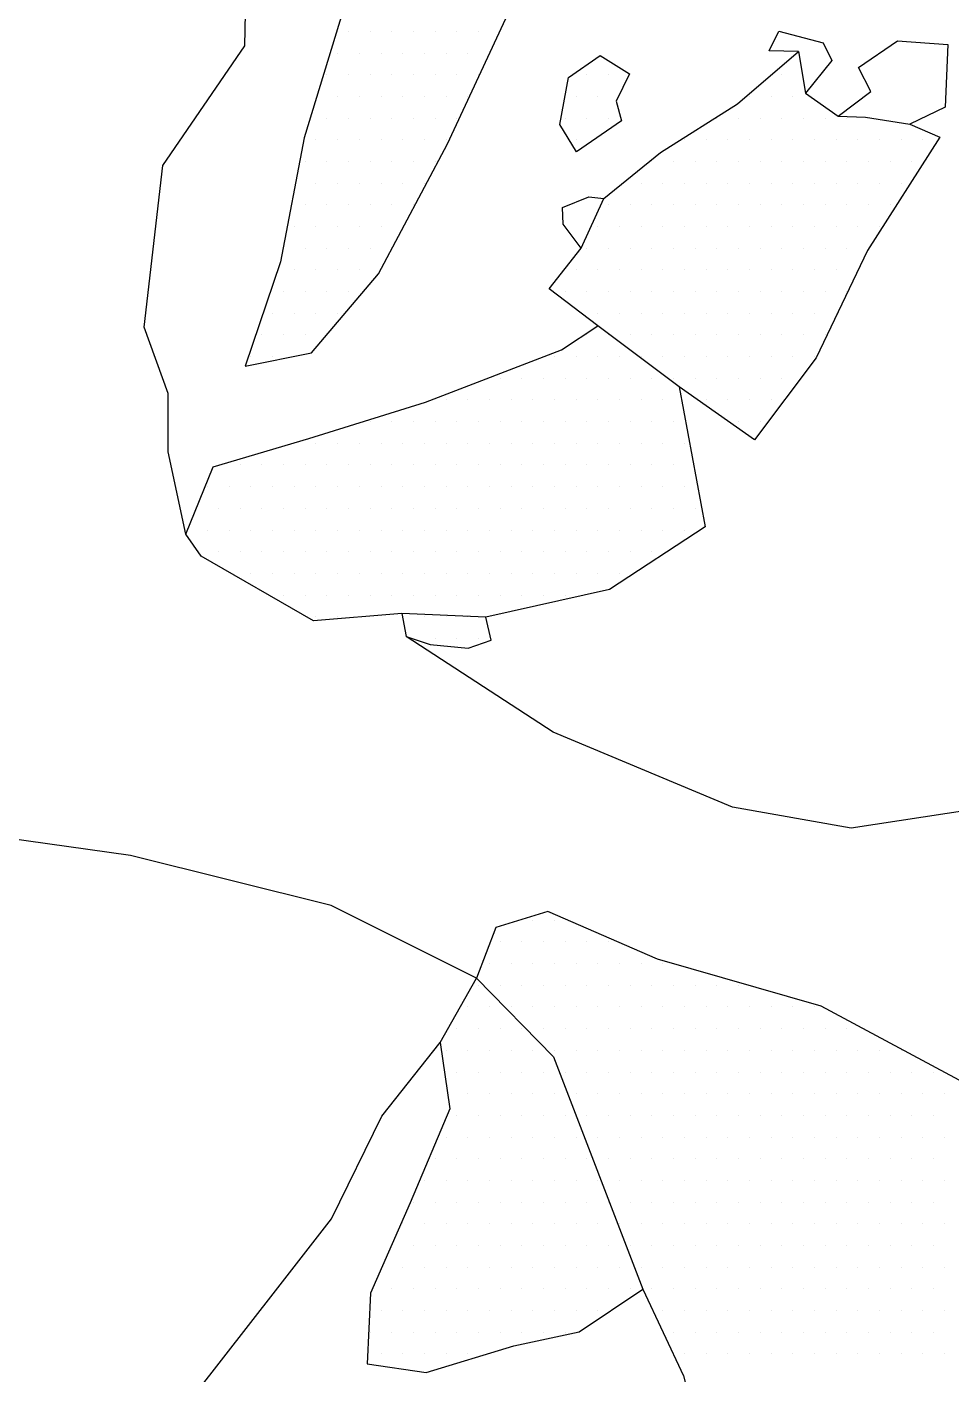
# Model space of a CAD drawing. Header units: metres. Extents: x -1264 to -948, y -1229 to -834.
# Drawn here: x -1159.2 to -1105.9, y -1068.7 to -991 of the extents above; entities that cross this region are included whole.
import ezdxf

# ---------------------------------------------------------------- set-up
doc = ezdxf.new("R2010")
doc.units = ezdxf.units.M
doc.header["$LTSCALE"] = 25
doc.header["$MEASUREMENT"] = 0
doc.layers.get('0').update_dxf_attribs({"linetype": 'CONTINUOUS'})
for name, color, linetype in [('BEFUND', 1, 'CONTINUOUS'), ('STEINE', 4, 'CONTINUOUS'), ('STEINESCHRAFF', 4, 'CONTINUOUS')]:
    doc.layers.add(name, color=color, linetype=linetype)

# ---------------------------------------------------------------- blocks, each defined once
blk = doc.blocks.new('*X3')
at = {"color": 0}
for p, q in [((-1130, -1042.5), (-1130, -1042.5)), ((-1128.75, -1042.5), (-1128.75, -1042.5)), ((-1131.875, -1043.75), (-1131.875, -1043.75)), ((-1130.625, -1043.75), (-1130.625, -1043.75)), ((-1129.375, -1043.75), (-1129.375, -1043.75)), ((-1128.125, -1043.75), (-1128.125, -1043.75)), ((-1126.875, -1043.75), (-1126.875, -1043.75)), ((-1125.625, -1043.75), (-1125.625, -1043.75)), ((-1132.5, -1045), (-1132.5, -1045)), ((-1131.25, -1045), (-1131.25, -1045)), ((-1130, -1045), (-1130, -1045)), ((-1128.75, -1045), (-1128.75, -1045)), ((-1127.5, -1045), (-1127.5, -1045)), ((-1126.25, -1045), (-1126.25, -1045)), ((-1125, -1045), (-1125, -1045)), ((-1123.75, -1045), (-1123.75, -1045)), ((-1122.5, -1045), (-1122.5, -1045)), ((-1133.125, -1046.25), (-1133.125, -1046.25)), ((-1131.875, -1046.25), (-1131.875, -1046.25)), ((-1130.625, -1046.25), (-1130.625, -1046.25)), ((-1129.375, -1046.25), (-1129.375, -1046.25)), ((-1128.125, -1046.25), (-1128.125, -1046.25)), ((-1126.875, -1046.25), (-1126.875, -1046.25)), ((-1125.625, -1046.25), (-1125.625, -1046.25)), ((-1124.375, -1046.25), (-1124.375, -1046.25)), ((-1123.125, -1046.25), (-1123.125, -1046.25)), ((-1121.875, -1046.25), (-1121.875, -1046.25)), ((-1120.625, -1046.25), (-1120.625, -1046.25)), ((-1119.375, -1046.25), (-1119.375, -1046.25)), ((-1118.125, -1046.25), (-1118.125, -1046.25)), ((-1133.75, -1047.5), (-1133.75, -1047.5)), ((-1132.5, -1047.5), (-1132.5, -1047.5)), ((-1131.25, -1047.5), (-1131.25, -1047.5)), ((-1130, -1047.5), (-1130, -1047.5)), ((-1128.75, -1047.5), (-1128.75, -1047.5)), ((-1127.5, -1047.5), (-1127.5, -1047.5)), ((-1126.25, -1047.5), (-1126.25, -1047.5)), ((-1125, -1047.5), (-1125, -1047.5)), ((-1123.75, -1047.5), (-1123.75, -1047.5)), ((-1122.5, -1047.5), (-1122.5, -1047.5)), ((-1121.25, -1047.5), (-1121.25, -1047.5)), ((-1120, -1047.5), (-1120, -1047.5)), ((-1118.75, -1047.5), (-1118.75, -1047.5)), ((-1117.5, -1047.5), (-1117.5, -1047.5)), ((-1116.25, -1047.5), (-1116.25, -1047.5)), ((-1115, -1047.5), (-1115, -1047.5)), ((-1113.75, -1047.5), (-1113.75, -1047.5)), ((-1134.375, -1048.75), (-1134.375, -1048.75)), ((-1133.125, -1048.75), (-1133.125, -1048.75)), ((-1131.875, -1048.75), (-1131.875, -1048.75)), ((-1130.625, -1048.75), (-1130.625, -1048.75)), ((-1129.375, -1048.75), (-1129.375, -1048.75)), ((-1128.125, -1048.75), (-1128.125, -1048.75)), ((-1126.875, -1048.75), (-1126.875, -1048.75)), ((-1125.625, -1048.75), (-1125.625, -1048.75)), ((-1124.375, -1048.75), (-1124.375, -1048.75)), ((-1123.125, -1048.75), (-1123.125, -1048.75)), ((-1121.875, -1048.75), (-1121.875, -1048.75)), ((-1120.625, -1048.75), (-1120.625, -1048.75)), ((-1119.375, -1048.75), (-1119.375, -1048.75)), ((-1118.125, -1048.75), (-1118.125, -1048.75)), ((-1116.875, -1048.75), (-1116.875, -1048.75)), ((-1115.625, -1048.75), (-1115.625, -1048.75)), ((-1114.375, -1048.75), (-1114.375, -1048.75)), ((-1113.125, -1048.75), (-1113.125, -1048.75)), ((-1111.875, -1048.75), (-1111.875, -1048.75)), ((-1135, -1050), (-1135, -1050)), ((-1133.75, -1050), (-1133.75, -1050)), ((-1132.5, -1050), (-1132.5, -1050)), ((-1131.25, -1050), (-1131.25, -1050)), ((-1130, -1050), (-1130, -1050)), ((-1128.75, -1050), (-1128.75, -1050)), ((-1127.5, -1050), (-1127.5, -1050)), ((-1126.25, -1050), (-1126.25, -1050)), ((-1125, -1050), (-1125, -1050)), ((-1123.75, -1050), (-1123.75, -1050)), ((-1122.5, -1050), (-1122.5, -1050)), ((-1121.25, -1050), (-1121.25, -1050)), ((-1120, -1050), (-1120, -1050)), ((-1118.75, -1050), (-1118.75, -1050)), ((-1117.5, -1050), (-1117.5, -1050)), ((-1116.25, -1050), (-1116.25, -1050)), ((-1115, -1050), (-1115, -1050)), ((-1113.75, -1050), (-1113.75, -1050)), ((-1112.5, -1050), (-1112.5, -1050)), ((-1111.25, -1050), (-1111.25, -1050)), ((-1110, -1050), (-1110, -1050)), ((-1108.75, -1050), (-1108.75, -1050)), ((-1134.375, -1051.25), (-1134.375, -1051.25)), ((-1133.125, -1051.25), (-1133.125, -1051.25)), ((-1131.875, -1051.25), (-1131.875, -1051.25)), ((-1130.625, -1051.25), (-1130.625, -1051.25)), ((-1129.375, -1051.25), (-1129.375, -1051.25)), ((-1128.125, -1051.25), (-1128.125, -1051.25)), ((-1126.875, -1051.25), (-1126.875, -1051.25)), ((-1125.625, -1051.25), (-1125.625, -1051.25)), ((-1124.375, -1051.25), (-1124.375, -1051.25)), ((-1123.125, -1051.25), (-1123.125, -1051.25)), ((-1121.875, -1051.25), (-1121.875, -1051.25)), ((-1120.625, -1051.25), (-1120.625, -1051.25)), ((-1119.375, -1051.25), (-1119.375, -1051.25)), ((-1118.125, -1051.25), (-1118.125, -1051.25)), ((-1116.875, -1051.25), (-1116.875, -1051.25)), ((-1115.625, -1051.25), (-1115.625, -1051.25)), ((-1114.375, -1051.25), (-1114.375, -1051.25)), ((-1113.125, -1051.25), (-1113.125, -1051.25)), ((-1111.875, -1051.25), (-1111.875, -1051.25)), ((-1110.625, -1051.25), (-1110.625, -1051.25)), ((-1109.375, -1051.25), (-1109.375, -1051.25)), ((-1108.125, -1051.25), (-1108.125, -1051.25)), ((-1106.875, -1051.25), (-1106.875, -1051.25)), ((-1133.75, -1052.5), (-1133.75, -1052.5)), ((-1132.5, -1052.5), (-1132.5, -1052.5)), ((-1131.25, -1052.5), (-1131.25, -1052.5)), ((-1130, -1052.5), (-1130, -1052.5)), ((-1128.75, -1052.5), (-1128.75, -1052.5)), ((-1127.5, -1052.5), (-1127.5, -1052.5)), ((-1126.25, -1052.5), (-1126.25, -1052.5)), ((-1125, -1052.5), (-1125, -1052.5)), ((-1123.75, -1052.5), (-1123.75, -1052.5)), ((-1122.5, -1052.5), (-1122.5, -1052.5)), ((-1121.25, -1052.5), (-1121.25, -1052.5)), ((-1120, -1052.5), (-1120, -1052.5)), ((-1118.75, -1052.5), (-1118.75, -1052.5)), ((-1117.5, -1052.5), (-1117.5, -1052.5)), ((-1116.25, -1052.5), (-1116.25, -1052.5)), ((-1115, -1052.5), (-1115, -1052.5)), ((-1113.75, -1052.5), (-1113.75, -1052.5)), ((-1112.5, -1052.5), (-1112.5, -1052.5)), ((-1111.25, -1052.5), (-1111.25, -1052.5)), ((-1110, -1052.5), (-1110, -1052.5)), ((-1108.75, -1052.5), (-1108.75, -1052.5)), ((-1107.5, -1052.5), (-1107.5, -1052.5)), ((-1106.25, -1052.5), (-1106.25, -1052.5)), ((-1134.375, -1053.75), (-1134.375, -1053.75)), ((-1133.125, -1053.75), (-1133.125, -1053.75)), ((-1131.875, -1053.75), (-1131.875, -1053.75)), ((-1130.625, -1053.75), (-1130.625, -1053.75)), ((-1129.375, -1053.75), (-1129.375, -1053.75)), ((-1128.125, -1053.75), (-1128.125, -1053.75)), ((-1126.875, -1053.75), (-1126.875, -1053.75)), ((-1125.625, -1053.75), (-1125.625, -1053.75)), ((-1124.375, -1053.75), (-1124.375, -1053.75)), ((-1123.125, -1053.75), (-1123.125, -1053.75)), ((-1121.875, -1053.75), (-1121.875, -1053.75)), ((-1120.625, -1053.75), (-1120.625, -1053.75)), ((-1119.375, -1053.75), (-1119.375, -1053.75)), ((-1118.125, -1053.75), (-1118.125, -1053.75)), ((-1116.875, -1053.75), (-1116.875, -1053.75)), ((-1115.625, -1053.75), (-1115.625, -1053.75)), ((-1114.375, -1053.75), (-1114.375, -1053.75)), ((-1113.125, -1053.75), (-1113.125, -1053.75)), ((-1111.875, -1053.75), (-1111.875, -1053.75)), ((-1110.625, -1053.75), (-1110.625, -1053.75)), ((-1109.375, -1053.75), (-1109.375, -1053.75)), ((-1108.125, -1053.75), (-1108.125, -1053.75)), ((-1106.875, -1053.75), (-1106.875, -1053.75)), ((-1135, -1055), (-1135, -1055)), ((-1133.75, -1055), (-1133.75, -1055)), ((-1132.5, -1055), (-1132.5, -1055)), ((-1131.25, -1055), (-1131.25, -1055)), ((-1130, -1055), (-1130, -1055)), ((-1128.75, -1055), (-1128.75, -1055)), ((-1127.5, -1055), (-1127.5, -1055)), ((-1126.25, -1055), (-1126.25, -1055)), ((-1125, -1055), (-1125, -1055)), ((-1123.75, -1055), (-1123.75, -1055)), ((-1122.5, -1055), (-1122.5, -1055)), ((-1121.25, -1055), (-1121.25, -1055)), ((-1120, -1055), (-1120, -1055)), ((-1118.75, -1055), (-1118.75, -1055)), ((-1117.5, -1055), (-1117.5, -1055)), ((-1116.25, -1055), (-1116.25, -1055)), ((-1115, -1055), (-1115, -1055)), ((-1113.75, -1055), (-1113.75, -1055)), ((-1112.5, -1055), (-1112.5, -1055)), ((-1111.25, -1055), (-1111.25, -1055)), ((-1110, -1055), (-1110, -1055)), ((-1108.75, -1055), (-1108.75, -1055)), ((-1107.5, -1055), (-1107.5, -1055)), ((-1106.25, -1055), (-1106.25, -1055)), ((-1135.625, -1056.25), (-1135.625, -1056.25)), ((-1134.375, -1056.25), (-1134.375, -1056.25)), ((-1133.125, -1056.25), (-1133.125, -1056.25)), ((-1131.875, -1056.25), (-1131.875, -1056.25)), ((-1130.625, -1056.25), (-1130.625, -1056.25)), ((-1129.375, -1056.25), (-1129.375, -1056.25)), ((-1128.125, -1056.25), (-1128.125, -1056.25)), ((-1126.875, -1056.25), (-1126.875, -1056.25)), ((-1125.625, -1056.25), (-1125.625, -1056.25)), ((-1124.375, -1056.25), (-1124.375, -1056.25)), ((-1123.125, -1056.25), (-1123.125, -1056.25)), ((-1121.875, -1056.25), (-1121.875, -1056.25)), ((-1120.625, -1056.25), (-1120.625, -1056.25)), ((-1119.375, -1056.25), (-1119.375, -1056.25)), ((-1118.125, -1056.25), (-1118.125, -1056.25)), ((-1116.875, -1056.25), (-1116.875, -1056.25)), ((-1115.625, -1056.25), (-1115.625, -1056.25)), ((-1114.375, -1056.25), (-1114.375, -1056.25)), ((-1113.125, -1056.25), (-1113.125, -1056.25)), ((-1111.875, -1056.25), (-1111.875, -1056.25)), ((-1110.625, -1056.25), (-1110.625, -1056.25)), ((-1109.375, -1056.25), (-1109.375, -1056.25)), ((-1108.125, -1056.25), (-1108.125, -1056.25)), ((-1106.875, -1056.25), (-1106.875, -1056.25)), ((-1136.25, -1057.5), (-1136.25, -1057.5)), ((-1135, -1057.5), (-1135, -1057.5)), ((-1133.75, -1057.5), (-1133.75, -1057.5)), ((-1132.5, -1057.5), (-1132.5, -1057.5)), ((-1131.25, -1057.5), (-1131.25, -1057.5)), ((-1130, -1057.5), (-1130, -1057.5)), ((-1128.75, -1057.5), (-1128.75, -1057.5)), ((-1127.5, -1057.5), (-1127.5, -1057.5)), ((-1126.25, -1057.5), (-1126.25, -1057.5)), ((-1125, -1057.5), (-1125, -1057.5)), ((-1123.75, -1057.5), (-1123.75, -1057.5)), ((-1122.5, -1057.5), (-1122.5, -1057.5)), ((-1121.25, -1057.5), (-1121.25, -1057.5)), ((-1120, -1057.5), (-1120, -1057.5)), ((-1118.75, -1057.5), (-1118.75, -1057.5)), ((-1117.5, -1057.5), (-1117.5, -1057.5)), ((-1116.25, -1057.5), (-1116.25, -1057.5)), ((-1115, -1057.5), (-1115, -1057.5)), ((-1113.75, -1057.5), (-1113.75, -1057.5)), ((-1112.5, -1057.5), (-1112.5, -1057.5)), ((-1111.25, -1057.5), (-1111.25, -1057.5)), ((-1110, -1057.5), (-1110, -1057.5)), ((-1108.75, -1057.5), (-1108.75, -1057.5)), ((-1107.5, -1057.5), (-1107.5, -1057.5)), ((-1106.25, -1057.5), (-1106.25, -1057.5)), ((-1136.875, -1058.75), (-1136.875, -1058.75)), ((-1135.625, -1058.75), (-1135.625, -1058.75)), ((-1134.375, -1058.75), (-1134.375, -1058.75)), ((-1133.125, -1058.75), (-1133.125, -1058.75)), ((-1131.875, -1058.75), (-1131.875, -1058.75)), ((-1130.625, -1058.75), (-1130.625, -1058.75)), ((-1129.375, -1058.75), (-1129.375, -1058.75)), ((-1128.125, -1058.75), (-1128.125, -1058.75)), ((-1126.875, -1058.75), (-1126.875, -1058.75)), ((-1125.625, -1058.75), (-1125.625, -1058.75)), ((-1124.375, -1058.75), (-1124.375, -1058.75)), ((-1123.125, -1058.75), (-1123.125, -1058.75)), ((-1121.875, -1058.75), (-1121.875, -1058.75)), ((-1120.625, -1058.75), (-1120.625, -1058.75)), ((-1119.375, -1058.75), (-1119.375, -1058.75)), ((-1118.125, -1058.75), (-1118.125, -1058.75)), ((-1116.875, -1058.75), (-1116.875, -1058.75)), ((-1115.625, -1058.75), (-1115.625, -1058.75)), ((-1114.375, -1058.75), (-1114.375, -1058.75)), ((-1113.125, -1058.75), (-1113.125, -1058.75)), ((-1111.875, -1058.75), (-1111.875, -1058.75)), ((-1110.625, -1058.75), (-1110.625, -1058.75)), ((-1109.375, -1058.75), (-1109.375, -1058.75)), ((-1108.125, -1058.75), (-1108.125, -1058.75)), ((-1106.875, -1058.75), (-1106.875, -1058.75)), ((-1137.5, -1060), (-1137.5, -1060)), ((-1136.25, -1060), (-1136.25, -1060)), ((-1135, -1060), (-1135, -1060)), ((-1133.75, -1060), (-1133.75, -1060)), ((-1132.5, -1060), (-1132.5, -1060)), ((-1131.25, -1060), (-1131.25, -1060)), ((-1130, -1060), (-1130, -1060)), ((-1128.75, -1060), (-1128.75, -1060)), ((-1127.5, -1060), (-1127.5, -1060)), ((-1126.25, -1060), (-1126.25, -1060)), ((-1125, -1060), (-1125, -1060)), ((-1123.75, -1060), (-1123.75, -1060)), ((-1122.5, -1060), (-1122.5, -1060)), ((-1121.25, -1060), (-1121.25, -1060)), ((-1120, -1060), (-1120, -1060)), ((-1118.75, -1060), (-1118.75, -1060)), ((-1117.5, -1060), (-1117.5, -1060)), ((-1116.25, -1060), (-1116.25, -1060)), ((-1115, -1060), (-1115, -1060)), ((-1113.75, -1060), (-1113.75, -1060)), ((-1112.5, -1060), (-1112.5, -1060)), ((-1111.25, -1060), (-1111.25, -1060)), ((-1110, -1060), (-1110, -1060)), ((-1108.75, -1060), (-1108.75, -1060)), ((-1107.5, -1060), (-1107.5, -1060)), ((-1106.25, -1060), (-1106.25, -1060)), ((-1138.125, -1061.25), (-1138.125, -1061.25)), ((-1136.875, -1061.25), (-1136.875, -1061.25)), ((-1135.625, -1061.25), (-1135.625, -1061.25)), ((-1134.375, -1061.25), (-1134.375, -1061.25)), ((-1133.125, -1061.25), (-1133.125, -1061.25)), ((-1131.875, -1061.25), (-1131.875, -1061.25)), ((-1130.625, -1061.25), (-1130.625, -1061.25)), ((-1129.375, -1061.25), (-1129.375, -1061.25)), ((-1128.125, -1061.25), (-1128.125, -1061.25)), ((-1126.875, -1061.25), (-1126.875, -1061.25)), ((-1125.625, -1061.25), (-1125.625, -1061.25)), ((-1124.375, -1061.25), (-1124.375, -1061.25)), ((-1123.125, -1061.25), (-1123.125, -1061.25)), ((-1121.875, -1061.25), (-1121.875, -1061.25)), ((-1120.625, -1061.25), (-1120.625, -1061.25)), ((-1119.375, -1061.25), (-1119.375, -1061.25)), ((-1118.125, -1061.25), (-1118.125, -1061.25)), ((-1116.875, -1061.25), (-1116.875, -1061.25)), ((-1115.625, -1061.25), (-1115.625, -1061.25)), ((-1114.375, -1061.25), (-1114.375, -1061.25)), ((-1113.125, -1061.25), (-1113.125, -1061.25)), ((-1111.875, -1061.25), (-1111.875, -1061.25)), ((-1110.625, -1061.25), (-1110.625, -1061.25)), ((-1109.375, -1061.25), (-1109.375, -1061.25)), ((-1108.125, -1061.25), (-1108.125, -1061.25)), ((-1106.875, -1061.25), (-1106.875, -1061.25)), ((-1137.5, -1062.5), (-1137.5, -1062.5)), ((-1136.25, -1062.5), (-1136.25, -1062.5)), ((-1135, -1062.5), (-1135, -1062.5)), ((-1133.75, -1062.5), (-1133.75, -1062.5)), ((-1132.5, -1062.5), (-1132.5, -1062.5)), ((-1131.25, -1062.5), (-1131.25, -1062.5)), ((-1130, -1062.5), (-1130, -1062.5)), ((-1128.75, -1062.5), (-1128.75, -1062.5)), ((-1127.5, -1062.5), (-1127.5, -1062.5)), ((-1126.25, -1062.5), (-1126.25, -1062.5)), ((-1125, -1062.5), (-1125, -1062.5)), ((-1123.75, -1062.5), (-1123.75, -1062.5)), ((-1122.5, -1062.5), (-1122.5, -1062.5)), ((-1121.25, -1062.5), (-1121.25, -1062.5)), ((-1120, -1062.5), (-1120, -1062.5)), ((-1118.75, -1062.5), (-1118.75, -1062.5)), ((-1117.5, -1062.5), (-1117.5, -1062.5)), ((-1116.25, -1062.5), (-1116.25, -1062.5)), ((-1115, -1062.5), (-1115, -1062.5)), ((-1113.75, -1062.5), (-1113.75, -1062.5)), ((-1112.5, -1062.5), (-1112.5, -1062.5)), ((-1111.25, -1062.5), (-1111.25, -1062.5)), ((-1110, -1062.5), (-1110, -1062.5)), ((-1108.75, -1062.5), (-1108.75, -1062.5)), ((-1107.5, -1062.5), (-1107.5, -1062.5)), ((-1106.25, -1062.5), (-1106.25, -1062.5)), ((-1138.125, -1063.75), (-1138.125, -1063.75)), ((-1136.875, -1063.75), (-1136.875, -1063.75)), ((-1135.625, -1063.75), (-1135.625, -1063.75)), ((-1134.375, -1063.75), (-1134.375, -1063.75)), ((-1133.125, -1063.75), (-1133.125, -1063.75)), ((-1131.875, -1063.75), (-1131.875, -1063.75)), ((-1130.625, -1063.75), (-1130.625, -1063.75)), ((-1129.375, -1063.75), (-1129.375, -1063.75)), ((-1128.125, -1063.75), (-1128.125, -1063.75)), ((-1126.875, -1063.75), (-1126.875, -1063.75)), ((-1125.625, -1063.75), (-1125.625, -1063.75)), ((-1124.375, -1063.75), (-1124.375, -1063.75)), ((-1123.125, -1063.75), (-1123.125, -1063.75)), ((-1121.875, -1063.75), (-1121.875, -1063.75)), ((-1120.625, -1063.75), (-1120.625, -1063.75)), ((-1119.375, -1063.75), (-1119.375, -1063.75)), ((-1118.125, -1063.75), (-1118.125, -1063.75)), ((-1116.875, -1063.75), (-1116.875, -1063.75)), ((-1115.625, -1063.75), (-1115.625, -1063.75)), ((-1114.375, -1063.75), (-1114.375, -1063.75)), ((-1113.125, -1063.75), (-1113.125, -1063.75)), ((-1111.875, -1063.75), (-1111.875, -1063.75)), ((-1110.625, -1063.75), (-1110.625, -1063.75)), ((-1109.375, -1063.75), (-1109.375, -1063.75)), ((-1108.125, -1063.75), (-1108.125, -1063.75)), ((-1106.875, -1063.75), (-1106.875, -1063.75)), ((-1138.75, -1065), (-1138.75, -1065)), ((-1137.5, -1065), (-1137.5, -1065)), ((-1136.25, -1065), (-1136.25, -1065)), ((-1135, -1065), (-1135, -1065)), ((-1133.75, -1065), (-1133.75, -1065)), ((-1132.5, -1065), (-1132.5, -1065)), ((-1131.25, -1065), (-1131.25, -1065)), ((-1130, -1065), (-1130, -1065)), ((-1128.75, -1065), (-1128.75, -1065)), ((-1127.5, -1065), (-1127.5, -1065)), ((-1126.25, -1065), (-1126.25, -1065)), ((-1122.5, -1065), (-1122.5, -1065)), ((-1121.25, -1065), (-1121.25, -1065)), ((-1120, -1065), (-1120, -1065)), ((-1118.75, -1065), (-1118.75, -1065)), ((-1117.5, -1065), (-1117.5, -1065)), ((-1116.25, -1065), (-1116.25, -1065)), ((-1115, -1065), (-1115, -1065)), ((-1113.75, -1065), (-1113.75, -1065)), ((-1112.5, -1065), (-1112.5, -1065)), ((-1111.25, -1065), (-1111.25, -1065)), ((-1110, -1065), (-1110, -1065)), ((-1108.75, -1065), (-1108.75, -1065)), ((-1107.5, -1065), (-1107.5, -1065)), ((-1106.25, -1065), (-1106.25, -1065)), ((-1139.375, -1066.25), (-1139.375, -1066.25)), ((-1138.125, -1066.25), (-1138.125, -1066.25)), ((-1136.875, -1066.25), (-1136.875, -1066.25)), ((-1135.625, -1066.25), (-1135.625, -1066.25)), ((-1134.375, -1066.25), (-1134.375, -1066.25)), ((-1133.125, -1066.25), (-1133.125, -1066.25)), ((-1131.875, -1066.25), (-1131.875, -1066.25)), ((-1130.625, -1066.25), (-1130.625, -1066.25)), ((-1129.375, -1066.25), (-1129.375, -1066.25)), ((-1128.125, -1066.25), (-1128.125, -1066.25)), ((-1121.875, -1066.25), (-1121.875, -1066.25)), ((-1120.625, -1066.25), (-1120.625, -1066.25)), ((-1119.375, -1066.25), (-1119.375, -1066.25)), ((-1118.125, -1066.25), (-1118.125, -1066.25)), ((-1116.875, -1066.25), (-1116.875, -1066.25)), ((-1115.625, -1066.25), (-1115.625, -1066.25)), ((-1114.375, -1066.25), (-1114.375, -1066.25)), ((-1113.125, -1066.25), (-1113.125, -1066.25)), ((-1111.875, -1066.25), (-1111.875, -1066.25)), ((-1110.625, -1066.25), (-1110.625, -1066.25)), ((-1109.375, -1066.25), (-1109.375, -1066.25)), ((-1108.125, -1066.25), (-1108.125, -1066.25)), ((-1106.875, -1066.25), (-1106.875, -1066.25)), ((-1138.75, -1067.5), (-1138.75, -1067.5)), ((-1137.5, -1067.5), (-1137.5, -1067.5)), ((-1136.25, -1067.5), (-1136.25, -1067.5)), ((-1135, -1067.5), (-1135, -1067.5)), ((-1133.75, -1067.5), (-1133.75, -1067.5)), ((-1121.25, -1067.5), (-1121.25, -1067.5)), ((-1120, -1067.5), (-1120, -1067.5)), ((-1118.75, -1067.5), (-1118.75, -1067.5)), ((-1117.5, -1067.5), (-1117.5, -1067.5)), ((-1116.25, -1067.5), (-1116.25, -1067.5)), ((-1115, -1067.5), (-1115, -1067.5)), ((-1113.75, -1067.5), (-1113.75, -1067.5)), ((-1112.5, -1067.5), (-1112.5, -1067.5)), ((-1111.25, -1067.5), (-1111.25, -1067.5)), ((-1110, -1067.5), (-1110, -1067.5)), ((-1108.75, -1067.5), (-1108.75, -1067.5)), ((-1107.5, -1067.5), (-1107.5, -1067.5)), ((-1106.25, -1067.5), (-1106.25, -1067.5))]:
    blk.add_line(p, q, dxfattribs=at)
blk = doc.blocks.new('*X4')
at = {"color": 0}
for p, q in [((-1140.625, -991.25), (-1140.625, -991.25)), ((-1139.375, -991.25), (-1139.375, -991.25)), ((-1138.125, -991.25), (-1138.125, -991.25)), ((-1136.875, -991.25), (-1136.875, -991.25)), ((-1135.625, -991.25), (-1135.625, -991.25)), ((-1134.375, -991.25), (-1134.375, -991.25)), ((-1133.125, -991.25), (-1133.125, -991.25)), ((-1141.25, -992.5), (-1141.25, -992.5)), ((-1140, -992.5), (-1140, -992.5)), ((-1138.75, -992.5), (-1138.75, -992.5)), ((-1137.5, -992.5), (-1137.5, -992.5)), ((-1136.25, -992.5), (-1136.25, -992.5)), ((-1135, -992.5), (-1135, -992.5)), ((-1133.75, -992.5), (-1133.75, -992.5)), ((-1132.5, -992.5), (-1132.5, -992.5)), ((-1141.875, -993.75), (-1141.875, -993.75)), ((-1140.625, -993.75), (-1140.625, -993.75)), ((-1139.375, -993.75), (-1139.375, -993.75)), ((-1138.125, -993.75), (-1138.125, -993.75)), ((-1136.875, -993.75), (-1136.875, -993.75)), ((-1135.625, -993.75), (-1135.625, -993.75)), ((-1134.375, -993.75), (-1134.375, -993.75)), ((-1133.125, -993.75), (-1133.125, -993.75)), ((-1126.875, -993.75), (-1126.875, -993.75)), ((-1125.625, -993.75), (-1125.625, -993.75)), ((-1115.625, -993.75), (-1115.625, -993.75)), ((-1141.25, -995), (-1141.25, -995)), ((-1140, -995), (-1140, -995)), ((-1138.75, -995), (-1138.75, -995)), ((-1137.5, -995), (-1137.5, -995)), ((-1136.25, -995), (-1136.25, -995)), ((-1135, -995), (-1135, -995)), ((-1133.75, -995), (-1133.75, -995)), ((-1127.5, -995), (-1127.5, -995)), ((-1126.25, -995), (-1126.25, -995)), ((-1117.5, -995), (-1117.5, -995)), ((-1116.25, -995), (-1116.25, -995)), ((-1115, -995), (-1115, -995)), ((-1141.875, -996.25), (-1141.875, -996.25)), ((-1140.625, -996.25), (-1140.625, -996.25)), ((-1139.375, -996.25), (-1139.375, -996.25)), ((-1138.125, -996.25), (-1138.125, -996.25)), ((-1136.875, -996.25), (-1136.875, -996.25)), ((-1135.625, -996.25), (-1135.625, -996.25)), ((-1134.375, -996.25), (-1134.375, -996.25)), ((-1128.125, -996.25), (-1128.125, -996.25)), ((-1126.875, -996.25), (-1126.875, -996.25)), ((-1125.625, -996.25), (-1125.625, -996.25)), ((-1119.375, -996.25), (-1119.375, -996.25)), ((-1118.125, -996.25), (-1118.125, -996.25)), ((-1116.875, -996.25), (-1116.875, -996.25)), ((-1115.625, -996.25), (-1115.625, -996.25)), ((-1114.375, -996.25), (-1114.375, -996.25)), ((-1113.125, -996.25), (-1113.125, -996.25)), ((-1111.875, -996.25), (-1111.875, -996.25)), ((-1110.625, -996.25), (-1110.625, -996.25)), ((-1142.5, -997.5), (-1142.5, -997.5)), ((-1141.25, -997.5), (-1141.25, -997.5)), ((-1140, -997.5), (-1140, -997.5)), ((-1138.75, -997.5), (-1138.75, -997.5)), ((-1137.5, -997.5), (-1137.5, -997.5)), ((-1136.25, -997.5), (-1136.25, -997.5)), ((-1135, -997.5), (-1135, -997.5)), ((-1127.5, -997.5), (-1127.5, -997.5)), ((-1121.25, -997.5), (-1121.25, -997.5)), ((-1120, -997.5), (-1120, -997.5)), ((-1118.75, -997.5), (-1118.75, -997.5)), ((-1117.5, -997.5), (-1117.5, -997.5)), ((-1116.25, -997.5), (-1116.25, -997.5)), ((-1115, -997.5), (-1115, -997.5)), ((-1113.75, -997.5), (-1113.75, -997.5)), ((-1112.5, -997.5), (-1112.5, -997.5)), ((-1111.25, -997.5), (-1111.25, -997.5)), ((-1110, -997.5), (-1110, -997.5)), ((-1108.75, -997.5), (-1108.75, -997.5)), ((-1107.5, -997.5), (-1107.5, -997.5)), ((-1143.125, -998.75), (-1143.125, -998.75)), ((-1141.875, -998.75), (-1141.875, -998.75)), ((-1140.625, -998.75), (-1140.625, -998.75)), ((-1139.375, -998.75), (-1139.375, -998.75)), ((-1138.125, -998.75), (-1138.125, -998.75)), ((-1136.875, -998.75), (-1136.875, -998.75)), ((-1135.625, -998.75), (-1135.625, -998.75)), ((-1123.125, -998.75), (-1123.125, -998.75)), ((-1121.875, -998.75), (-1121.875, -998.75)), ((-1120.625, -998.75), (-1120.625, -998.75)), ((-1119.375, -998.75), (-1119.375, -998.75)), ((-1118.125, -998.75), (-1118.125, -998.75)), ((-1116.875, -998.75), (-1116.875, -998.75)), ((-1115.625, -998.75), (-1115.625, -998.75)), ((-1114.375, -998.75), (-1114.375, -998.75)), ((-1113.125, -998.75), (-1113.125, -998.75)), ((-1111.875, -998.75), (-1111.875, -998.75)), ((-1110.625, -998.75), (-1110.625, -998.75)), ((-1109.375, -998.75), (-1109.375, -998.75)), ((-1108.125, -998.75), (-1108.125, -998.75)), ((-1142.5, -1000), (-1142.5, -1000)), ((-1141.25, -1000), (-1141.25, -1000)), ((-1140, -1000), (-1140, -1000)), ((-1138.75, -1000), (-1138.75, -1000)), ((-1137.5, -1000), (-1137.5, -1000)), ((-1136.25, -1000), (-1136.25, -1000)), ((-1123.75, -1000), (-1123.75, -1000)), ((-1122.5, -1000), (-1122.5, -1000)), ((-1121.25, -1000), (-1121.25, -1000)), ((-1120, -1000), (-1120, -1000)), ((-1118.75, -1000), (-1118.75, -1000)), ((-1117.5, -1000), (-1117.5, -1000)), ((-1116.25, -1000), (-1116.25, -1000)), ((-1115, -1000), (-1115, -1000)), ((-1113.75, -1000), (-1113.75, -1000)), ((-1112.5, -1000), (-1112.5, -1000)), ((-1111.25, -1000), (-1111.25, -1000)), ((-1110, -1000), (-1110, -1000)), ((-1108.75, -1000), (-1108.75, -1000)), ((-1143.125, -1001.25), (-1143.125, -1001.25)), ((-1141.875, -1001.25), (-1141.875, -1001.25)), ((-1140.625, -1001.25), (-1140.625, -1001.25)), ((-1139.375, -1001.25), (-1139.375, -1001.25)), ((-1138.125, -1001.25), (-1138.125, -1001.25)), ((-1136.875, -1001.25), (-1136.875, -1001.25)), ((-1125.625, -1001.25), (-1125.625, -1001.25)), ((-1124.375, -1001.25), (-1124.375, -1001.25)), ((-1123.125, -1001.25), (-1123.125, -1001.25)), ((-1121.875, -1001.25), (-1121.875, -1001.25)), ((-1120.625, -1001.25), (-1120.625, -1001.25)), ((-1119.375, -1001.25), (-1119.375, -1001.25)), ((-1118.125, -1001.25), (-1118.125, -1001.25)), ((-1116.875, -1001.25), (-1116.875, -1001.25)), ((-1115.625, -1001.25), (-1115.625, -1001.25)), ((-1114.375, -1001.25), (-1114.375, -1001.25)), ((-1113.125, -1001.25), (-1113.125, -1001.25)), ((-1111.875, -1001.25), (-1111.875, -1001.25)), ((-1110.625, -1001.25), (-1110.625, -1001.25)), ((-1109.375, -1001.25), (-1109.375, -1001.25)), ((-1143.75, -1002.5), (-1143.75, -1002.5)), ((-1142.5, -1002.5), (-1142.5, -1002.5)), ((-1141.25, -1002.5), (-1141.25, -1002.5)), ((-1140, -1002.5), (-1140, -1002.5)), ((-1138.75, -1002.5), (-1138.75, -1002.5)), ((-1137.5, -1002.5), (-1137.5, -1002.5)), ((-1126.25, -1002.5), (-1126.25, -1002.5)), ((-1125, -1002.5), (-1125, -1002.5)), ((-1123.75, -1002.5), (-1123.75, -1002.5)), ((-1122.5, -1002.5), (-1122.5, -1002.5)), ((-1121.25, -1002.5), (-1121.25, -1002.5)), ((-1120, -1002.5), (-1120, -1002.5)), ((-1118.75, -1002.5), (-1118.75, -1002.5)), ((-1117.5, -1002.5), (-1117.5, -1002.5)), ((-1116.25, -1002.5), (-1116.25, -1002.5)), ((-1115, -1002.5), (-1115, -1002.5)), ((-1113.75, -1002.5), (-1113.75, -1002.5)), ((-1112.5, -1002.5), (-1112.5, -1002.5)), ((-1111.25, -1002.5), (-1111.25, -1002.5)), ((-1110, -1002.5), (-1110, -1002.5)), ((-1144.375, -1003.75), (-1144.375, -1003.75)), ((-1143.125, -1003.75), (-1143.125, -1003.75)), ((-1141.875, -1003.75), (-1141.875, -1003.75)), ((-1140.625, -1003.75), (-1140.625, -1003.75)), ((-1139.375, -1003.75), (-1139.375, -1003.75)), ((-1138.125, -1003.75), (-1138.125, -1003.75)), ((-1126.875, -1003.75), (-1126.875, -1003.75)), ((-1125.625, -1003.75), (-1125.625, -1003.75)), ((-1124.375, -1003.75), (-1124.375, -1003.75)), ((-1123.125, -1003.75), (-1123.125, -1003.75)), ((-1121.875, -1003.75), (-1121.875, -1003.75)), ((-1120.625, -1003.75), (-1120.625, -1003.75)), ((-1119.375, -1003.75), (-1119.375, -1003.75)), ((-1118.125, -1003.75), (-1118.125, -1003.75)), ((-1116.875, -1003.75), (-1116.875, -1003.75)), ((-1115.625, -1003.75), (-1115.625, -1003.75)), ((-1114.375, -1003.75), (-1114.375, -1003.75)), ((-1113.125, -1003.75), (-1113.125, -1003.75)), ((-1111.875, -1003.75), (-1111.875, -1003.75)), ((-1110.625, -1003.75), (-1110.625, -1003.75)), ((-1143.75, -1005), (-1143.75, -1005)), ((-1142.5, -1005), (-1142.5, -1005)), ((-1141.25, -1005), (-1141.25, -1005)), ((-1140, -1005), (-1140, -1005)), ((-1127.5, -1005), (-1127.5, -1005)), ((-1126.25, -1005), (-1126.25, -1005)), ((-1125, -1005), (-1125, -1005)), ((-1123.75, -1005), (-1123.75, -1005)), ((-1122.5, -1005), (-1122.5, -1005)), ((-1121.25, -1005), (-1121.25, -1005)), ((-1120, -1005), (-1120, -1005)), ((-1118.75, -1005), (-1118.75, -1005)), ((-1117.5, -1005), (-1117.5, -1005)), ((-1116.25, -1005), (-1116.25, -1005)), ((-1115, -1005), (-1115, -1005)), ((-1113.75, -1005), (-1113.75, -1005)), ((-1112.5, -1005), (-1112.5, -1005)), ((-1111.25, -1005), (-1111.25, -1005)), ((-1144.375, -1006.25), (-1144.375, -1006.25)), ((-1143.125, -1006.25), (-1143.125, -1006.25)), ((-1141.875, -1006.25), (-1141.875, -1006.25)), ((-1140.625, -1006.25), (-1140.625, -1006.25)), ((-1128.125, -1006.25), (-1128.125, -1006.25)), ((-1126.875, -1006.25), (-1126.875, -1006.25)), ((-1125.625, -1006.25), (-1125.625, -1006.25)), ((-1124.375, -1006.25), (-1124.375, -1006.25)), ((-1123.125, -1006.25), (-1123.125, -1006.25)), ((-1121.875, -1006.25), (-1121.875, -1006.25)), ((-1120.625, -1006.25), (-1120.625, -1006.25)), ((-1119.375, -1006.25), (-1119.375, -1006.25)), ((-1118.125, -1006.25), (-1118.125, -1006.25)), ((-1116.875, -1006.25), (-1116.875, -1006.25)), ((-1115.625, -1006.25), (-1115.625, -1006.25)), ((-1114.375, -1006.25), (-1114.375, -1006.25)), ((-1113.125, -1006.25), (-1113.125, -1006.25)), ((-1111.875, -1006.25), (-1111.875, -1006.25)), ((-1145, -1007.5), (-1145, -1007.5)), ((-1143.75, -1007.5), (-1143.75, -1007.5)), ((-1142.5, -1007.5), (-1142.5, -1007.5)), ((-1141.25, -1007.5), (-1141.25, -1007.5)), ((-1126.25, -1007.5), (-1126.25, -1007.5)), ((-1125, -1007.5), (-1125, -1007.5)), ((-1123.75, -1007.5), (-1123.75, -1007.5)), ((-1122.5, -1007.5), (-1122.5, -1007.5)), ((-1121.25, -1007.5), (-1121.25, -1007.5)), ((-1120, -1007.5), (-1120, -1007.5)), ((-1118.75, -1007.5), (-1118.75, -1007.5)), ((-1117.5, -1007.5), (-1117.5, -1007.5)), ((-1116.25, -1007.5), (-1116.25, -1007.5)), ((-1115, -1007.5), (-1115, -1007.5)), ((-1113.75, -1007.5), (-1113.75, -1007.5)), ((-1112.5, -1007.5), (-1112.5, -1007.5)), ((-1145.625, -1008.75), (-1145.625, -1008.75)), ((-1144.375, -1008.75), (-1144.375, -1008.75)), ((-1143.125, -1008.75), (-1143.125, -1008.75)), ((-1126.875, -1008.75), (-1126.875, -1008.75)), ((-1125.625, -1008.75), (-1125.625, -1008.75)), ((-1124.375, -1008.75), (-1124.375, -1008.75)), ((-1123.125, -1008.75), (-1123.125, -1008.75)), ((-1121.875, -1008.75), (-1121.875, -1008.75)), ((-1120.625, -1008.75), (-1120.625, -1008.75)), ((-1119.375, -1008.75), (-1119.375, -1008.75)), ((-1118.125, -1008.75), (-1118.125, -1008.75)), ((-1116.875, -1008.75), (-1116.875, -1008.75)), ((-1115.625, -1008.75), (-1115.625, -1008.75)), ((-1114.375, -1008.75), (-1114.375, -1008.75)), ((-1113.125, -1008.75), (-1113.125, -1008.75)), ((-1146.25, -1010), (-1146.25, -1010)), ((-1145, -1010), (-1145, -1010)), ((-1128.75, -1010), (-1128.75, -1010)), ((-1127.5, -1010), (-1127.5, -1010)), ((-1126.25, -1010), (-1126.25, -1010)), ((-1125, -1010), (-1125, -1010)), ((-1123.75, -1010), (-1123.75, -1010)), ((-1122.5, -1010), (-1122.5, -1010)), ((-1121.25, -1010), (-1121.25, -1010)), ((-1120, -1010), (-1120, -1010)), ((-1118.75, -1010), (-1118.75, -1010)), ((-1117.5, -1010), (-1117.5, -1010)), ((-1116.25, -1010), (-1116.25, -1010)), ((-1115, -1010), (-1115, -1010)), ((-1113.75, -1010), (-1113.75, -1010)), ((-1131.875, -1011.25), (-1131.875, -1011.25)), ((-1130.625, -1011.25), (-1130.625, -1011.25)), ((-1129.375, -1011.25), (-1129.375, -1011.25)), ((-1128.125, -1011.25), (-1128.125, -1011.25)), ((-1126.875, -1011.25), (-1126.875, -1011.25)), ((-1125.625, -1011.25), (-1125.625, -1011.25)), ((-1124.375, -1011.25), (-1124.375, -1011.25)), ((-1123.125, -1011.25), (-1123.125, -1011.25)), ((-1121.875, -1011.25), (-1121.875, -1011.25)), ((-1120.625, -1011.25), (-1120.625, -1011.25)), ((-1119.375, -1011.25), (-1119.375, -1011.25)), ((-1118.125, -1011.25), (-1118.125, -1011.25)), ((-1116.875, -1011.25), (-1116.875, -1011.25)), ((-1115.625, -1011.25), (-1115.625, -1011.25)), ((-1135, -1012.5), (-1135, -1012.5)), ((-1133.75, -1012.5), (-1133.75, -1012.5)), ((-1132.5, -1012.5), (-1132.5, -1012.5)), ((-1131.25, -1012.5), (-1131.25, -1012.5)), ((-1130, -1012.5), (-1130, -1012.5)), ((-1128.75, -1012.5), (-1128.75, -1012.5)), ((-1127.5, -1012.5), (-1127.5, -1012.5)), ((-1126.25, -1012.5), (-1126.25, -1012.5)), ((-1125, -1012.5), (-1125, -1012.5)), ((-1123.75, -1012.5), (-1123.75, -1012.5)), ((-1122.5, -1012.5), (-1122.5, -1012.5)), ((-1120, -1012.5), (-1120, -1012.5)), ((-1118.75, -1012.5), (-1118.75, -1012.5)), ((-1117.5, -1012.5), (-1117.5, -1012.5)), ((-1116.25, -1012.5), (-1116.25, -1012.5)), ((-1139.375, -1013.75), (-1139.375, -1013.75)), ((-1138.125, -1013.75), (-1138.125, -1013.75)), ((-1136.875, -1013.75), (-1136.875, -1013.75)), ((-1135.625, -1013.75), (-1135.625, -1013.75)), ((-1134.375, -1013.75), (-1134.375, -1013.75)), ((-1133.125, -1013.75), (-1133.125, -1013.75)), ((-1131.875, -1013.75), (-1131.875, -1013.75)), ((-1130.625, -1013.75), (-1130.625, -1013.75)), ((-1129.375, -1013.75), (-1129.375, -1013.75)), ((-1128.125, -1013.75), (-1128.125, -1013.75)), ((-1126.875, -1013.75), (-1126.875, -1013.75)), ((-1125.625, -1013.75), (-1125.625, -1013.75)), ((-1124.375, -1013.75), (-1124.375, -1013.75)), ((-1123.125, -1013.75), (-1123.125, -1013.75)), ((-1121.875, -1013.75), (-1121.875, -1013.75)), ((-1118.125, -1013.75), (-1118.125, -1013.75)), ((-1116.875, -1013.75), (-1116.875, -1013.75)), ((-1143.75, -1015), (-1143.75, -1015)), ((-1142.5, -1015), (-1142.5, -1015)), ((-1141.25, -1015), (-1141.25, -1015)), ((-1140, -1015), (-1140, -1015)), ((-1138.75, -1015), (-1138.75, -1015)), ((-1137.5, -1015), (-1137.5, -1015)), ((-1136.25, -1015), (-1136.25, -1015)), ((-1135, -1015), (-1135, -1015)), ((-1133.75, -1015), (-1133.75, -1015)), ((-1132.5, -1015), (-1132.5, -1015)), ((-1131.25, -1015), (-1131.25, -1015)), ((-1130, -1015), (-1130, -1015)), ((-1128.75, -1015), (-1128.75, -1015)), ((-1127.5, -1015), (-1127.5, -1015)), ((-1126.25, -1015), (-1126.25, -1015)), ((-1125, -1015), (-1125, -1015)), ((-1123.75, -1015), (-1123.75, -1015)), ((-1122.5, -1015), (-1122.5, -1015)), ((-1121.25, -1015), (-1121.25, -1015)), ((-1146.875, -1016.25), (-1146.875, -1016.25)), ((-1145.625, -1016.25), (-1145.625, -1016.25)), ((-1144.375, -1016.25), (-1144.375, -1016.25)), ((-1143.125, -1016.25), (-1143.125, -1016.25)), ((-1141.875, -1016.25), (-1141.875, -1016.25)), ((-1140.625, -1016.25), (-1140.625, -1016.25)), ((-1139.375, -1016.25), (-1139.375, -1016.25)), ((-1138.125, -1016.25), (-1138.125, -1016.25)), ((-1136.875, -1016.25), (-1136.875, -1016.25)), ((-1135.625, -1016.25), (-1135.625, -1016.25)), ((-1134.375, -1016.25), (-1134.375, -1016.25)), ((-1133.125, -1016.25), (-1133.125, -1016.25)), ((-1131.875, -1016.25), (-1131.875, -1016.25)), ((-1130.625, -1016.25), (-1130.625, -1016.25)), ((-1129.375, -1016.25), (-1129.375, -1016.25)), ((-1128.125, -1016.25), (-1128.125, -1016.25)), ((-1126.875, -1016.25), (-1126.875, -1016.25)), ((-1125.625, -1016.25), (-1125.625, -1016.25)), ((-1124.375, -1016.25), (-1124.375, -1016.25)), ((-1123.125, -1016.25), (-1123.125, -1016.25)), ((-1121.875, -1016.25), (-1121.875, -1016.25)), ((-1148.75, -1017.5), (-1148.75, -1017.5)), ((-1147.5, -1017.5), (-1147.5, -1017.5)), ((-1146.25, -1017.5), (-1146.25, -1017.5)), ((-1145, -1017.5), (-1145, -1017.5)), ((-1143.75, -1017.5), (-1143.75, -1017.5)), ((-1142.5, -1017.5), (-1142.5, -1017.5)), ((-1141.25, -1017.5), (-1141.25, -1017.5)), ((-1140, -1017.5), (-1140, -1017.5)), ((-1138.75, -1017.5), (-1138.75, -1017.5)), ((-1137.5, -1017.5), (-1137.5, -1017.5)), ((-1136.25, -1017.5), (-1136.25, -1017.5)), ((-1135, -1017.5), (-1135, -1017.5)), ((-1133.75, -1017.5), (-1133.75, -1017.5)), ((-1132.5, -1017.5), (-1132.5, -1017.5)), ((-1131.25, -1017.5), (-1131.25, -1017.5)), ((-1130, -1017.5), (-1130, -1017.5)), ((-1128.75, -1017.5), (-1128.75, -1017.5)), ((-1127.5, -1017.5), (-1127.5, -1017.5)), ((-1126.25, -1017.5), (-1126.25, -1017.5)), ((-1125, -1017.5), (-1125, -1017.5)), ((-1123.75, -1017.5), (-1123.75, -1017.5)), ((-1122.5, -1017.5), (-1122.5, -1017.5)), ((-1121.25, -1017.5), (-1121.25, -1017.5)), ((-1149.375, -1018.75), (-1149.375, -1018.75)), ((-1148.125, -1018.75), (-1148.125, -1018.75)), ((-1146.875, -1018.75), (-1146.875, -1018.75)), ((-1145.625, -1018.75), (-1145.625, -1018.75)), ((-1144.375, -1018.75), (-1144.375, -1018.75)), ((-1143.125, -1018.75), (-1143.125, -1018.75)), ((-1141.875, -1018.75), (-1141.875, -1018.75)), ((-1140.625, -1018.75), (-1140.625, -1018.75)), ((-1139.375, -1018.75), (-1139.375, -1018.75)), ((-1138.125, -1018.75), (-1138.125, -1018.75)), ((-1136.875, -1018.75), (-1136.875, -1018.75)), ((-1135.625, -1018.75), (-1135.625, -1018.75)), ((-1134.375, -1018.75), (-1134.375, -1018.75)), ((-1133.125, -1018.75), (-1133.125, -1018.75)), ((-1131.875, -1018.75), (-1131.875, -1018.75)), ((-1130.625, -1018.75), (-1130.625, -1018.75)), ((-1129.375, -1018.75), (-1129.375, -1018.75)), ((-1128.125, -1018.75), (-1128.125, -1018.75)), ((-1126.875, -1018.75), (-1126.875, -1018.75)), ((-1125.625, -1018.75), (-1125.625, -1018.75)), ((-1124.375, -1018.75), (-1124.375, -1018.75)), ((-1123.125, -1018.75), (-1123.125, -1018.75)), ((-1121.875, -1018.75), (-1121.875, -1018.75)), ((-1120.625, -1018.75), (-1120.625, -1018.75)), ((-1148.75, -1020), (-1148.75, -1020)), ((-1147.5, -1020), (-1147.5, -1020)), ((-1146.25, -1020), (-1146.25, -1020)), ((-1145, -1020), (-1145, -1020)), ((-1143.75, -1020), (-1143.75, -1020)), ((-1142.5, -1020), (-1142.5, -1020)), ((-1141.25, -1020), (-1141.25, -1020)), ((-1140, -1020), (-1140, -1020)), ((-1138.75, -1020), (-1138.75, -1020)), ((-1137.5, -1020), (-1137.5, -1020)), ((-1136.25, -1020), (-1136.25, -1020)), ((-1135, -1020), (-1135, -1020)), ((-1133.75, -1020), (-1133.75, -1020)), ((-1132.5, -1020), (-1132.5, -1020)), ((-1131.25, -1020), (-1131.25, -1020)), ((-1130, -1020), (-1130, -1020)), ((-1128.75, -1020), (-1128.75, -1020)), ((-1127.5, -1020), (-1127.5, -1020)), ((-1126.25, -1020), (-1126.25, -1020)), ((-1125, -1020), (-1125, -1020)), ((-1123.75, -1020), (-1123.75, -1020)), ((-1122.5, -1020), (-1122.5, -1020)), ((-1121.25, -1020), (-1121.25, -1020)), ((-1148.125, -1021.25), (-1148.125, -1021.25)), ((-1146.875, -1021.25), (-1146.875, -1021.25)), ((-1145.625, -1021.25), (-1145.625, -1021.25)), ((-1144.375, -1021.25), (-1144.375, -1021.25)), ((-1143.125, -1021.25), (-1143.125, -1021.25)), ((-1141.875, -1021.25), (-1141.875, -1021.25)), ((-1140.625, -1021.25), (-1140.625, -1021.25)), ((-1139.375, -1021.25), (-1139.375, -1021.25)), ((-1138.125, -1021.25), (-1138.125, -1021.25)), ((-1136.875, -1021.25), (-1136.875, -1021.25)), ((-1135.625, -1021.25), (-1135.625, -1021.25)), ((-1134.375, -1021.25), (-1134.375, -1021.25)), ((-1133.125, -1021.25), (-1133.125, -1021.25)), ((-1131.875, -1021.25), (-1131.875, -1021.25)), ((-1130.625, -1021.25), (-1130.625, -1021.25)), ((-1129.375, -1021.25), (-1129.375, -1021.25)), ((-1128.125, -1021.25), (-1128.125, -1021.25)), ((-1126.875, -1021.25), (-1126.875, -1021.25)), ((-1125.625, -1021.25), (-1125.625, -1021.25)), ((-1124.375, -1021.25), (-1124.375, -1021.25)), ((-1123.125, -1021.25), (-1123.125, -1021.25)), ((-1146.25, -1022.5), (-1146.25, -1022.5)), ((-1145, -1022.5), (-1145, -1022.5)), ((-1143.75, -1022.5), (-1143.75, -1022.5)), ((-1142.5, -1022.5), (-1142.5, -1022.5)), ((-1141.25, -1022.5), (-1141.25, -1022.5)), ((-1140, -1022.5), (-1140, -1022.5)), ((-1138.75, -1022.5), (-1138.75, -1022.5)), ((-1137.5, -1022.5), (-1137.5, -1022.5)), ((-1136.25, -1022.5), (-1136.25, -1022.5)), ((-1135, -1022.5), (-1135, -1022.5)), ((-1133.75, -1022.5), (-1133.75, -1022.5)), ((-1132.5, -1022.5), (-1132.5, -1022.5)), ((-1131.25, -1022.5), (-1131.25, -1022.5)), ((-1130, -1022.5), (-1130, -1022.5)), ((-1128.75, -1022.5), (-1128.75, -1022.5)), ((-1127.5, -1022.5), (-1127.5, -1022.5)), ((-1126.25, -1022.5), (-1126.25, -1022.5)), ((-1125, -1022.5), (-1125, -1022.5)), ((-1144.375, -1023.75), (-1144.375, -1023.75)), ((-1143.125, -1023.75), (-1143.125, -1023.75)), ((-1141.875, -1023.75), (-1141.875, -1023.75)), ((-1140.625, -1023.75), (-1140.625, -1023.75)), ((-1139.375, -1023.75), (-1139.375, -1023.75)), ((-1138.125, -1023.75), (-1138.125, -1023.75)), ((-1136.875, -1023.75), (-1136.875, -1023.75)), ((-1135.625, -1023.75), (-1135.625, -1023.75)), ((-1134.375, -1023.75), (-1134.375, -1023.75)), ((-1133.125, -1023.75), (-1133.125, -1023.75)), ((-1131.875, -1023.75), (-1131.875, -1023.75)), ((-1130.625, -1023.75), (-1130.625, -1023.75)), ((-1129.375, -1023.75), (-1129.375, -1023.75)), ((-1128.125, -1023.75), (-1128.125, -1023.75)), ((-1142.5, -1025), (-1142.5, -1025)), ((-1141.25, -1025), (-1141.25, -1025)), ((-1140, -1025), (-1140, -1025)), ((-1137.5, -1025), (-1137.5, -1025)), ((-1136.25, -1025), (-1136.25, -1025)), ((-1135, -1025), (-1135, -1025)), ((-1133.75, -1025), (-1133.75, -1025)), ((-1136.875, -1026.25), (-1136.875, -1026.25)), ((-1135.625, -1026.25), (-1135.625, -1026.25)), ((-1134.375, -1026.25), (-1134.375, -1026.25)), ((-1133.125, -1026.25), (-1133.125, -1026.25))]:
    blk.add_line(p, q, dxfattribs=at)

msp = doc.modelspace()

# ---------------------------------------------------------------- linework, layer by layer
at = {"layer": 'BEFUND'}
for points in [[(-1149.999, -1020.242), (-1151.023, -1015.5), (-1151.025, -1012.134), (-1152.405, -1008.31), (-1151.342, -998.976), (-1146.605, -992.087), (-1146.458, -984.488), (-1144.78, -978.367), (-1138.767, -971.63), (-1132.091, -966.321), (-1126.483, -964.072), (-1124.19, -960.959), (-1121.027, -962.232), (-1120.462, -967.076), (-1118.014, -967.941), (-1116.026, -966.869)], [(-1087.621, -1026.566), (-1096.54, -1033.56), (-1100.568, -1035.501), (-1111.633, -1037.193), (-1118.468, -1035.975), (-1128.825, -1031.648), (-1137.295, -1026.147)]]:
    msp.add_lwpolyline(points, dxfattribs=at)
at = {"layer": 'STEINE'}
for points in [[(-1132.689, -983.304), (-1139.572, -985.554), (-1143.183, -997.388), (-1144.555, -1004.529), (-1146.59, -1010.549), (-1142.765, -1009.781), (-1138.893, -1005.239), (-1134.921, -997.739), (-1130.645, -988.555), (-1129.168, -986.157), (-1132.689, -983.304)], [(-1114.679, -992.418), (-1116.362, -992.369), (-1115.802, -991.246), (-1113.251, -991.907), (-1112.74, -992.927), (-1114.269, -994.815)], [(-1112.381, -996.139), (-1110.495, -994.71), (-1111.21, -993.333), (-1108.967, -991.802), (-1106.06, -992.003), (-1106.21, -995.624), (-1108.249, -996.595)], [(-1126.243, -1008.237), (-1129.049, -1006.098), (-1127.215, -1003.75), (-1125.892, -1000.893), (-1122.63, -998.239), (-1118.195, -995.43), (-1114.679, -992.418), (-1114.269, -994.815), (-1112.381, -996.139), (-1110.8, -996.189), (-1108.249, -996.595), (-1106.515, -997.358), (-1110.691, -1003.89), (-1113.644, -1010.063), (-1117.21, -1014.809), (-1121.548, -1011.753), (-1126.243, -1008.237)], [(-1127.475, -998.192), (-1128.445, -996.611), (-1127.937, -993.908), (-1126.102, -992.632), (-1124.419, -993.701), (-1125.182, -995.283), (-1124.875, -996.404), (-1127.475, -998.192)], [(-1127.215, -1003.75), (-1128.236, -1002.374), (-1128.288, -1001.405), (-1126.759, -1000.792), (-1125.892, -1000.893)], [(-1121.548, -1011.753), (-1120.062, -1019.809), (-1125.567, -1023.435), (-1132.706, -1025.022), (-1137.551, -1024.822), (-1142.651, -1025.234), (-1149.131, -1021.516), (-1149.999, -1020.242), (-1148.421, -1016.365), (-1142.914, -1014.728), (-1136.184, -1012.632), (-1128.333, -1009.616), (-1126.243, -1008.237)], [(-1137.551, -1024.822), (-1137.295, -1026.147), (-1135.918, -1026.605), (-1133.725, -1026.807), (-1132.399, -1026.347), (-1132.706, -1025.022)], [(-1133.25, -1045.83), (-1141.617, -1041.655), (-1153.197, -1038.757), (-1160.439, -1037.743), (-1164.77, -1042.745), (-1173.278, -1054.175), (-1171.747, -1055.704), (-1173.835, -1058.766), (-1175.518, -1058.665), (-1175.772, -1060.552), (-1171.74, -1063.405), (-1168.32, -1067.533), (-1163.268, -1071.813), (-1159.949, -1076.043), (-1157.244, -1079.05), (-1155.511, -1077.57), (-1153.421, -1076.497), (-1149.499, -1069.864), (-1144.71, -1063.689), (-1141.603, -1059.709), (-1138.7, -1053.79), (-1135.338, -1049.555), (-1133.25, -1045.83)], [(-1133.25, -1045.83), (-1128.809, -1050.365), (-1123.647, -1063.774), (-1121.297, -1068.77), (-1120.376, -1072.441), (-1119.096, -1079.427), (-1116.899, -1083.556), (-1112.97, -1086.664), (-1111.338, -1087.02), (-1106.339, -1087.169), (-1099.047, -1086.857), (-1092.571, -1085.729), (-1087.674, -1086.439), (-1082.627, -1084.497), (-1077.376, -1081.484), (-1079.678, -1073.377), (-1082.793, -1068.127), (-1091.265, -1060.994), (-1101.675, -1053.709), (-1113.359, -1047.446), (-1122.796, -1044.75), (-1129.122, -1042.002), (-1132.13, -1042.922), (-1133.25, -1045.83)], [(-1135.338, -1049.555), (-1134.774, -1053.379), (-1137.064, -1058.787), (-1139.355, -1063.991), (-1139.556, -1068.071), (-1136.138, -1068.578), (-1131.091, -1067.044), (-1127.317, -1066.225), (-1123.647, -1063.774)]]:
    msp.add_lwpolyline(points, dxfattribs=at)

# ---------------------------------------------------------------- block references
at = {"layer": 'STEINESCHRAFF'}
for name in ['*X4', '*X3']:
    msp.add_blockref(name, (0, 0), dxfattribs=at)

doc.saveas('drawing.dxf')
